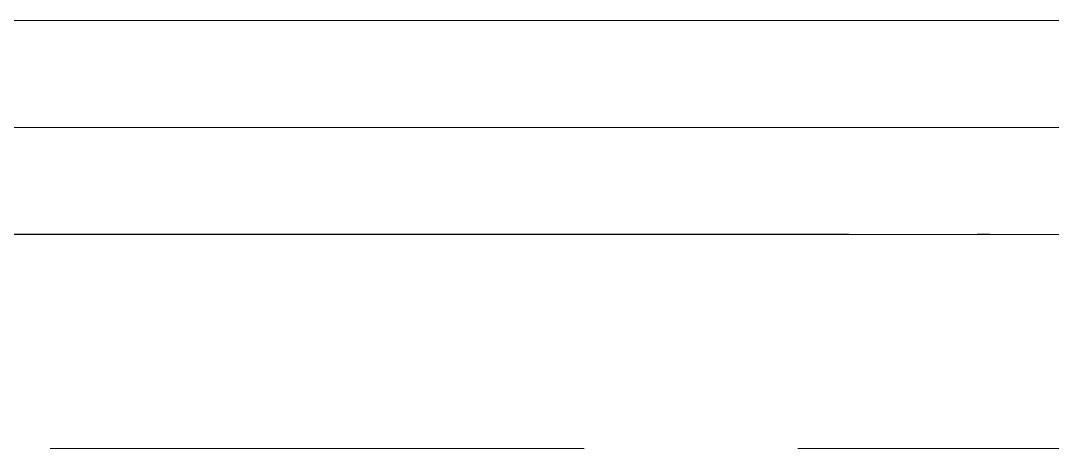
# Model space of a CAD drawing. Extents: x 27938 to 1507990, y 110129 to 923079.
# Drawn here: x 860652.8 to 861135.8, y 595348.8 to 595548.8 of the extents above; entities that cross this region are included whole.
import ezdxf

# ---------------------------------------------------------------- set-up
doc = ezdxf.new("R2010")
doc.units = 0
doc.header["$LTSCALE"] = 1000
doc.header["$MEASUREMENT"] = 0
doc.linetypes.add('DASH', pattern=[0.35, 0.25, -0.1])
doc.linetypes.add('DOTE', pattern=[2.42, 2, -0.2, 0.02, -0.2])
doc.layers.add('DOTE', color=1, linetype='Continuous')
doc.layers.add('平面-栏杆', color=135, linetype='Continuous', lineweight=15)
doc.layers.add('平面-看线', color=45, linetype='Continuous', lineweight=15)

msp = doc.modelspace()

# ---------------------------------------------------------------- linework, layer by layer
at = {"layer": 'DOTE', "color": 169, "linetype": 'DOTE', "ltscale": 0.3}
msp.add_line((879916.58, 595448.81), (825916.58, 595448.81), dxfattribs=at)
at = {"layer": '平面-栏杆', "color": 8}
for points in [[(861266.58, 595498.81), (856616.58, 595498.81)], [(861266.58, 595448.81), (856616.58, 595448.81)]]:
    msp.add_lwpolyline(points, dxfattribs=at)
at = {"layer": '平面-看线', "color": 8}
msp.add_lwpolyline([(861266.58, 595548.81), (856616.58, 595548.81)], dxfattribs=at)
at = {"layer": '平面-看线', "color": 8, "linetype": 'DASH'}
msp.add_lwpolyline([(861266.58, 595348.81), (856616.58, 595348.81)], dxfattribs=at)

doc.saveas('drawing.dxf')
